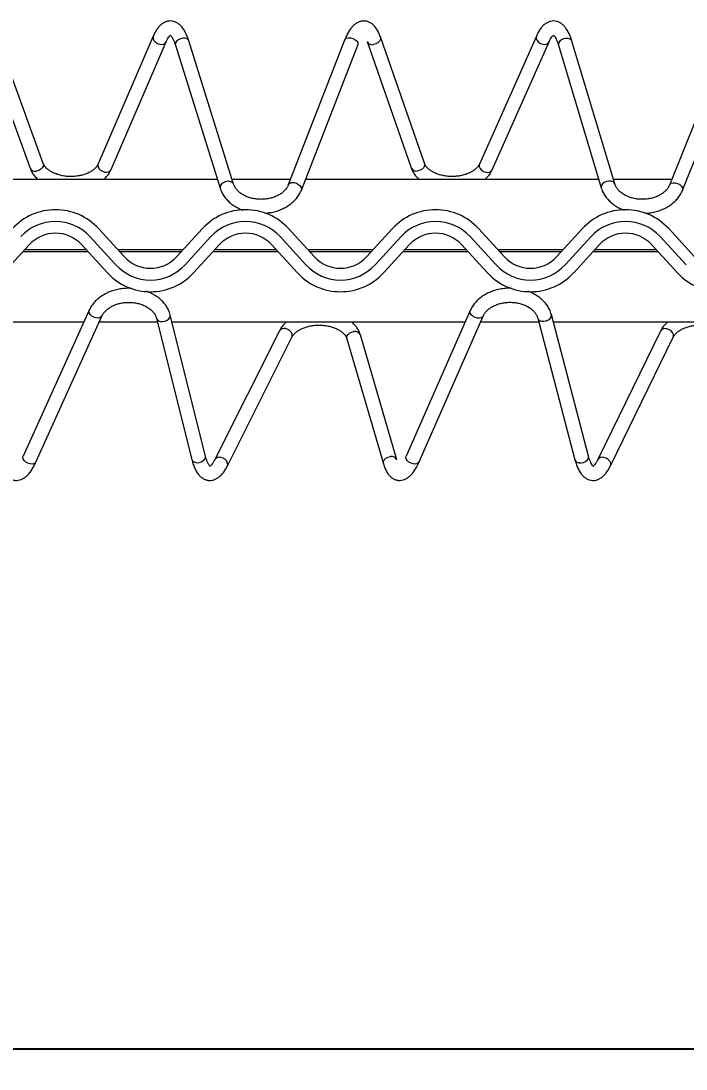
# Model space of a CAD drawing. Header units: millimetres. Extents: x 8743 to 322652, y 10189 to 229505.
# Drawn here: x 231647 to 239858, y 156994 to 169935 of the extents above; entities that cross this region are included whole.
import ezdxf

# ---------------------------------------------------------------- set-up
doc = ezdxf.new("R2010")
doc.units = ezdxf.units.MM
doc.header["$LTSCALE"] = 300
doc.header["$MEASUREMENT"] = 0
doc.header["$PDSIZE"] = -5
doc.layers.get('0').update_dxf_attribs({"color": 8, "linetype": 'CONTINUOUS'})
doc.layers.get('Defpoints').update_dxf_attribs({"color": 8, "linetype": 'CONTINUOUS'})
doc.layers.add('AZ-DIML', color=8, linetype='CONTINUOUS')
doc.styles.add('HY울릉도L', font='H2WULL_0.TTF')
doc.dimstyles.new('NDIM', dxfattribs={"dimscale": 150, "dimtxt": 3, "dimasz": 1.5, "dimexe": 3, "dimexo": 2, "dimgap": 1, "dimtad": 1, "dimdec": 0, "dimdsep": 46, "dimlunit": 6, "dimtxsty": 'HY울릉도L', "dimblk1": '_RXDOT', "dimblk2": '_RXDOT', "dimsah": 1, "dimcen": 3, "dimdle": 3, "dimclrd": 256, "dimclre": 256, "dimclrt": 3, "dimadec": 0, "dimazin": 0, "dimtfac": 1, "dimtdec": 4, "dimtix": 1, "dimtmove": 2, "dimatfit": 3, "dimldrblk": '_RXDOT', "dimfxl": 1, "dimtolj": 1, "dimtzin": 0, "dimarcsym": 0})

# ---------------------------------------------------------------- blocks, each defined once
blk = doc.blocks.new('*D406')
at = {"layer": 'AZ-DIML', "lineweight": -2}
for p, q in [((205681, 166205), (205681, 157229)), ((280752, 166205), (280752, 157229)), ((207181, 157244), (279252, 157244))]:
    blk.add_line(p, q, dxfattribs=at)
at = {"layer": 'AZ-DIML'}
for points in [[(207181, 157494), (207181, 156994), (205681, 157244)], [(279252, 156994), (279252, 157494), (280752, 157244)]]:
    blk.add_solid(points, dxfattribs=at)
at = {"layer": 'Defpoints', "color": 0}
for p in [(205681, 166215), (280752, 166215), (280752, 157244)]:
    blk.add_point(p, dxfattribs=at)
at = {"layer": 'AZ-DIML', "color": 3, "insert": (243216, 158066), "char_height": 1500, "attachment_point": 5, "style": 'HY울릉도L'}
blk.add_mtext('\\A1;2590', dxfattribs=at)
blk = doc.blocks.new('_RXDOT')
at = {"color": 0, "linetype": 'ByBlock'}
blk.add_line((-1, 0), (2, 0), dxfattribs=at)
at = {"color": 0, "linetype": 'ByBlock', "const_width": 0.5}
blk.add_lwpolyline([(-0.25, 0, 1), (0.25, 0, 1)], format="xyb", close=True, dxfattribs=at)

msp = doc.modelspace()

# ---------------------------------------------------------------- linework, layer by layer
at = {"color": 7, "linetype": 'Continuous', "lineweight": 15}
for p, q in [((231191, 169679.9), (231759, 168116.9)), ((231922.1, 168176.2), (231354.1, 169739.2)), ((233280.3, 169747.4), (232600.4, 168169.4)), ((232759.8, 168100.7), (233439.7, 169678.7)), ((234271.7, 167921.6), (233719.4, 169687.8)), ((235643.2, 169699.1), (234947.4, 167910.5)), ((235920, 169680), (236464.6, 168120.7)), ((236628.5, 168177.9), (236083.9, 169737.2)), ((238010.1, 169749), (237306.6, 168168.2)), ((237465.2, 168097.6), (238168.7, 169678.4)), ((238978, 167923.8), (238449.1, 169685.8)), ((240373, 169700.7), (239653.5, 167909.1)), ((233553.7, 169636), (234106, 167869.8)), ((235109.2, 167847.6), (235805, 169636.2)), ((238282.8, 169635.9), (238811.7, 167873.9)), ((239814.6, 167844.4), (240534.1, 169636.1)), ((230452.4, 167980.2), (234071.4, 167980.2)), ((234253.3, 167980.2), (234974.5, 167980.2)), ((235160.8, 167980.2), (238779.8, 167980.2)), ((238961, 167980.2), (239682.1, 167980.2)), ((232605.6, 167370.2), (232926.4, 167021.1)), ((233565.5, 167021.1), (233886.4, 167370.2)), ((234951.6, 167370.2), (235272.4, 167021.1)), ((235911.5, 167021.1), (236232.3, 167370.2)), ((237297.5, 167370.2), (237618.3, 167021.1)), ((238257.4, 167021.1), (238578.3, 167370.2)), ((239643.5, 167370.2), (239964.3, 167021.1)), ((232819.9, 166923.2), (232499.1, 167272.3)), ((233992.9, 167272.3), (233672.1, 166923.2)), ((235165.9, 166923.2), (234845, 167272.3)), ((236338.8, 167272.3), (236018, 166923.2)), ((237511.8, 166923.2), (237191, 167272.3)), ((238684.8, 167272.3), (238364, 166923.2)), ((239857.8, 166923.2), (239536.9, 167272.3)), ((231753.4, 167174.4), (231432.6, 166825.3)), ((232476.3, 167083.3), (231669.7, 167083.3)), ((231696.3, 167112.2), (232449.7, 167112.2)), ((232713.4, 166825.3), (232392.6, 167174.4)), ((232842.7, 167112.2), (233649.3, 167112.2)), ((233622.7, 167083.3), (232869.3, 167083.3)), ((234099.4, 167174.4), (233778.6, 166825.3)), ((234822.3, 167083.3), (234015.6, 167083.3)), ((234042.2, 167112.2), (234795.7, 167112.2)), ((235059.3, 166825.3), (234738.5, 167174.4)), ((235188.6, 167112.2), (235995.2, 167112.2)), ((235968.7, 167083.3), (235215.2, 167083.3)), ((236445.4, 167174.4), (236124.5, 166825.3)), ((237168.2, 167083.3), (236361.6, 167083.3)), ((236388.2, 167112.2), (237141.6, 167112.2)), ((237405.3, 166825.3), (237084.5, 167174.4)), ((237534.6, 167112.2), (238341.2, 167112.2)), ((238314.6, 167083.3), (237561.2, 167083.3)), ((238791.3, 167174.4), (238470.5, 166825.3)), ((239514.2, 167083.3), (238707.6, 167083.3)), ((238734.2, 167112.2), (239487.6, 167112.2)), ((239751.3, 166825.3), (239430.4, 167174.4)), ((232488.1, 166362.7), (231674.1, 164560.3)), ((231832.4, 164488.9), (232646.3, 166291.2)), ((233925.4, 164560.3), (233489.4, 166304)), ((237193.6, 166360), (236403.2, 164560.1)), ((236562.2, 164490.3), (237352.5, 166290.2)), ((238654.5, 164560.1), (238195.3, 166308.6)), ((232421.6, 166215.3), (228803.3, 166215.3)), ((233332.6, 166215.3), (232612.1, 166215.3)), ((233321, 166261.9), (233757, 164518.2)), ((237130, 166215.3), (233511.5, 166215.3)), ((238040.3, 166215.3), (237319.6, 166215.3)), ((238027.4, 166264.5), (238486.6, 164516)), ((241838.5, 166215.3), (238219.8, 166215.3)), ((234837.8, 166109), (234039.8, 164518.4)), ((234194.9, 164440.6), (234993, 166031.1)), ((236288.4, 164515.3), (235836.9, 166058.8)), ((239543.2, 166106.4), (238768.8, 164518.1)), ((238924.8, 164442), (239699.2, 166030.3)), ((235670.3, 166010), (236121.8, 164466.5))]:
    msp.add_line(p, q, dxfattribs=at)
at = {"color": 8, "linetype": 'Continuous', "lineweight": 15}
for p, q in [((233280.3, 169747.4), (233277.5, 169738.5)), ((233277.5, 169738.5), (233278.1, 169715.7)), ((233278.1, 169715.7), (233288.6, 169692.6)), ((233288.6, 169692.6), (233307.7, 169672)), ((233307.7, 169672), (233333.1, 169656.3)), ((233333.1, 169656.3), (233361.8, 169647.4)), ((233555.6, 169664.4), (233552.2, 169643.9)), ((233568.7, 169684.6), (233555.6, 169664.4)), ((233590.1, 169702.1), (233568.7, 169684.6)), ((233617, 169714.8), (233590.1, 169702.1)), ((233646.4, 169721), (233617, 169714.8)), ((233674.5, 169720.2), (233646.4, 169721)), ((233698, 169712.3), (233674.5, 169720.2)), ((233714.2, 169698.3), (233698, 169712.3)), ((233719.4, 169687.8), (233714.2, 169698.3)), ((235643.2, 169699.1), (235647.5, 169707.1)), ((235647.5, 169707.1), (235663.4, 169720.4)), ((235663.4, 169720.4), (235686.7, 169727.4)), ((235686.7, 169727.4), (235714.4, 169727.2)), ((235714.4, 169727.2), (235743.3, 169719.7)), ((235743.3, 169719.7), (235769.9, 169706)), ((235769.9, 169706), (235790.9, 169687.7)), ((235790.9, 169687.7), (235803.9, 169666.9)), ((235803.9, 169666.9), (235807.3, 169646.3)), ((236029, 169650.9), (236000, 169643.1)), ((236054.8, 169665.7), (236029, 169650.9)), ((236074.2, 169685.6), (236054.8, 169665.7)), ((236084.9, 169708.4), (236074.2, 169685.6)), ((236083.9, 169737.3), (236085.6, 169731.1)), ((236085.6, 169731.1), (236084.9, 169708.4)), ((238010.1, 169749), (238007.1, 169739.5)), ((238007.1, 169739.5), (238007.8, 169716.7)), ((238007.8, 169716.7), (238018.3, 169693.5)), ((238018.3, 169693.5), (238037.4, 169672.8)), ((238037.4, 169672.8), (238062.8, 169657)), ((238062.8, 169657), (238091.4, 169648.1)), ((238284.7, 169663.7), (238281.4, 169643.2)), ((238297.8, 169683.9), (238284.7, 169663.7)), ((238319.2, 169701.3), (238297.8, 169683.9)), ((238346.2, 169713.8), (238319.2, 169701.3)), ((238375.5, 169719.9), (238346.2, 169713.8)), ((238403.7, 169718.9), (238375.5, 169719.9)), ((238427.4, 169710.9), (238403.7, 169718.9)), ((238443.6, 169696.9), (238427.4, 169710.9)), ((238449.1, 169685.8), (238443.6, 169696.9)), ((233552.2, 169643.9), (233553.7, 169636)), ((235807.3, 169646.3), (235805, 169636.2)), ((238281.4, 169643.2), (238282.8, 169635.9)), ((231893.4, 168104), (231867.7, 168089.1)), ((231912.7, 168124.1), (231893.4, 168104)), ((231923.3, 168147), (231912.7, 168124.1)), ((231922.1, 168176.2), (231924, 168169.7)), ((231924, 168169.7), (231923.3, 168147)), ((232600.4, 168169.4), (232597.6, 168160.5)), ((232597.6, 168160.5), (232598.2, 168137.7)), ((232598.2, 168137.7), (232608.7, 168114.6)), ((232608.7, 168114.6), (232627.8, 168094)), ((236599.3, 168106.3), (236573.6, 168091.5)), ((236618.7, 168126.3), (236599.3, 168106.3)), ((236629.4, 168149), (236618.7, 168126.3)), ((236628.5, 168177.9), (236630.1, 168171.8)), ((236630.1, 168171.8), (236629.4, 168149)), ((237306.6, 168168.2), (237303.6, 168158.7)), ((237303.6, 168158.7), (237304.2, 168135.9)), ((237304.2, 168135.9), (237314.8, 168112.7)), ((237314.8, 168112.7), (237333.9, 168092)), ((231867.7, 168089.1), (231838.8, 168081)), ((232627.8, 168094), (232653.2, 168078.3)), ((232653.2, 168078.3), (232681.8, 168069.5)), ((236573.6, 168091.5), (236544.5, 168083.7)), ((237333.9, 168092), (237359.3, 168076.2)), ((237359.3, 168076.2), (237387.9, 168067.3)), ((234107.8, 167898.2), (234104.4, 167877.7)), ((234104.4, 167877.7), (234106, 167869.8)), ((234121, 167918.4), (234107.8, 167898.2)), ((234142.4, 167935.9), (234121, 167918.4)), ((234169.3, 167948.6), (234142.4, 167935.9)), ((234198.6, 167954.8), (234169.3, 167948.6)), ((234226.7, 167954), (234198.6, 167954.8)), ((234250.3, 167946.1), (234226.7, 167954)), ((234266.4, 167932.1), (234250.3, 167946.1)), ((234271.5, 167922), (234266.4, 167932.1)), ((234947.5, 167910.9), (234951.7, 167918.5)), ((234951.7, 167918.5), (234967.6, 167931.8)), ((234967.6, 167931.8), (234990.9, 167938.8)), ((234990.9, 167938.8), (235018.6, 167938.5)), ((235018.6, 167938.5), (235047.5, 167931.1)), ((235047.5, 167931.1), (235074.1, 167917.4)), ((235074.1, 167917.4), (235095.1, 167899.1)), ((235095.1, 167899.1), (235108.1, 167878.3)), ((235108.1, 167878.3), (235111.5, 167857.7)), ((235111.5, 167857.7), (235109.2, 167847.6)), ((238813.6, 167901.7), (238810.3, 167881.2)), ((238810.3, 167881.2), (238811.7, 167873.9)), ((238826.7, 167921.9), (238813.6, 167901.7)), ((238848.1, 167939.3), (238826.7, 167921.9)), ((238875.1, 167951.8), (238848.1, 167939.3)), ((238904.4, 167957.9), (238875.1, 167951.8)), ((238932.6, 167956.9), (238904.4, 167957.9)), ((238956.3, 167948.9), (238932.6, 167956.9)), ((238972.5, 167934.9), (238956.3, 167948.9)), ((238977.8, 167924.2), (238972.5, 167934.9)), ((239653.7, 167909.5), (239657.8, 167916.8)), ((239657.8, 167916.8), (239673.8, 167930)), ((239673.8, 167930), (239697, 167936.7)), ((239697, 167936.7), (239724.7, 167936.3)), ((239724.7, 167936.3), (239753.5, 167928.6)), ((239753.5, 167928.6), (239780, 167914.7)), ((239780, 167914.7), (239800.9, 167896.2)), ((239800.9, 167896.2), (239813.8, 167875.3)), ((239813.8, 167875.3), (239817.1, 167854.7)), ((239817.1, 167854.7), (239814.6, 167844.4)), ((232485.2, 166351.7), (232488.1, 166362.7)), ((232488.1, 166331), (232485.2, 166351.7)), ((232500.6, 166309.8), (232488.1, 166331)), ((232521.1, 166290.7), (232500.6, 166309.8)), ((232547.2, 166275.9), (232521.1, 166290.7)), ((232642.3, 166284.4), (232626.3, 166271.8)), ((232646.2, 166290.8), (232642.3, 166284.4)), ((233487.2, 166278.5), (233490.3, 166298.9)), ((233490.3, 166298.9), (233489.4, 166304)), ((237190.7, 166349.2), (237193.6, 166360)), ((237193.8, 166328.5), (237190.7, 166349.2)), ((237206.3, 166307.4), (237193.8, 166328.5)), ((237226.9, 166288.4), (237206.3, 166307.4)), ((237253.1, 166273.9), (237226.9, 166288.4)), ((237352.3, 166289.8), (237348.4, 166283.2)), ((238193.2, 166282.5), (238196.4, 166302.9)), ((238196.4, 166302.9), (238195.3, 166308.6)), ((232575.7, 166267.3), (232547.2, 166275.9)), ((232603.1, 166265.9), (232575.7, 166267.3)), ((232626.3, 166271.8), (232603.1, 166265.9)), ((233321.1, 166261.5), (233327.3, 166248.5)), ((233327.3, 166248.5), (233343.9, 166234.2)), ((233343.9, 166234.2), (233367.9, 166225.7)), ((233367.9, 166225.7), (233396.4, 166224.2)), ((233396.4, 166224.2), (233426, 166229.8)), ((233426, 166229.8), (233453, 166241.7)), ((233453, 166241.7), (233474.3, 166258.7)), ((233474.3, 166258.7), (233487.2, 166278.5)), ((237281.7, 166265.5), (237253.1, 166273.9)), ((237309.2, 166264.3), (237281.7, 166265.5)), ((237332.4, 166270.4), (237309.2, 166264.3)), ((237348.4, 166283.2), (237332.4, 166270.4)), ((238027.5, 166264.1), (238033.5, 166251.7)), ((238033.5, 166251.7), (238050.1, 166237.4)), ((238050.1, 166237.4), (238074, 166229.1)), ((238074, 166229.1), (238102.4, 166227.7)), ((238102.4, 166227.7), (238131.9, 166233.4)), ((238131.9, 166233.4), (238159, 166245.6)), ((238159, 166245.6), (238180.3, 166262.6)), ((238180.3, 166262.6), (238193.2, 166282.5)), ((234941, 166126.5), (234912.6, 166135.9)), ((234966.2, 166110.4), (234941, 166126.5)), ((234985.3, 166089.3), (234966.2, 166110.4)), ((234996, 166066), (234985.3, 166089.3)), ((234993, 166031.1), (234997, 166043.1)), ((234997, 166043.1), (234996, 166066)), ((235669.2, 166014.5), (235670.2, 166037.3)), ((235670.2, 166037.3), (235681.3, 166059.7)), ((235681.3, 166059.7), (235701.1, 166079.1)), ((235701.1, 166079.1), (235727.2, 166093.1)), ((235727.2, 166093.1), (235756.5, 166100)), ((239647, 166124.9), (239618.6, 166134.1)), ((239672.3, 166108.8), (239647, 166124.9)), ((239691.4, 166087.9), (239672.3, 166108.8)), ((239702.1, 166064.6), (239691.4, 166087.9)), ((239699.2, 166030.3), (239703, 166041.7)), ((239703, 166041.7), (239702.1, 166064.6)), ((235670.3, 166010), (235669.2, 166014.5)), ((231671.2, 164549.4), (231674.1, 164560.3)), ((231674.1, 164528.7), (231671.2, 164549.4)), ((231686.6, 164507.5), (231674.1, 164528.7)), ((231707.1, 164488.4), (231686.6, 164507.5)), ((231733.2, 164473.6), (231707.1, 164488.4)), ((231761.7, 164465), (231733.2, 164473.6)), ((231828.3, 164482.1), (231812.3, 164469.5)), ((231832.4, 164488.9), (231828.3, 164482.1)), ((233757, 164518.2), (233763.3, 164504.8)), ((233763.3, 164504.8), (233780, 164490.5)), ((233780, 164490.5), (233804, 164482.1)), ((233804, 164482.1), (233832.5, 164480.5)), ((233832.5, 164480.5), (233862, 164486.1)), ((233862, 164486.1), (233889.1, 164498.1)), ((233889.1, 164498.1), (233910.4, 164515)), ((233910.4, 164515), (233923.3, 164534.9)), ((233923.3, 164534.9), (233926.3, 164555.3)), ((233926.3, 164555.3), (233925.4, 164560.3)), ((234142.9, 164536), (234114.6, 164545.4)), ((234168.2, 164519.8), (234142.9, 164536)), ((234187.3, 164498.8), (234168.2, 164519.8)), ((234198, 164475.4), (234187.3, 164498.8)), ((234198.9, 164452.6), (234198, 164475.4)), ((236120.7, 164471), (236121.7, 164493.8)), ((236121.7, 164493.8), (236132.8, 164516.2)), ((236132.8, 164516.2), (236152.6, 164535.6)), ((236152.6, 164535.6), (236178.7, 164549.6)), ((236178.7, 164549.6), (236208, 164556.5)), ((236400.4, 164549.3), (236403.2, 164560.1)), ((236403.4, 164528.6), (236400.4, 164549.3)), ((236416, 164507.5), (236403.4, 164528.6)), ((236436.6, 164488.5), (236416, 164507.5)), ((236462.8, 164473.9), (236436.6, 164488.5)), ((236491.4, 164465.6), (236462.8, 164473.9)), ((236558.1, 164483.3), (236542.1, 164470.5)), ((236562.2, 164490.3), (236558.1, 164483.3)), ((238486.6, 164516), (238492.7, 164503.2)), ((238492.7, 164503.2), (238509.2, 164489)), ((238509.2, 164489), (238533.1, 164480.7)), ((238533.1, 164480.7), (238561.6, 164479.3)), ((238561.6, 164479.3), (238591.1, 164485)), ((238591.1, 164485), (238618.1, 164497.1)), ((238618.1, 164497.1), (238639.4, 164514.1)), ((238639.4, 164514.1), (238652.4, 164534.1)), ((238652.4, 164534.1), (238655.5, 164554.5)), ((238655.5, 164554.5), (238654.5, 164560.1)), ((238872.6, 164536.6), (238844.2, 164545.8)), ((238897.9, 164520.5), (238872.6, 164536.6)), ((238917, 164499.5), (238897.9, 164520.5)), ((238927.7, 164476.2), (238917, 164499.5)), ((238928.6, 164453.4), (238927.7, 164476.2)), ((231789.2, 164463.6), (231761.7, 164465)), ((231812.3, 164469.5), (231789.2, 164463.6)), ((234195, 164440.6), (234198.9, 164452.6)), ((236121.8, 164466.5), (236120.7, 164471)), ((236518.9, 164464.4), (236491.4, 164465.6)), ((236542.1, 164470.5), (236518.9, 164464.4)), ((238924.8, 164442), (238928.6, 164453.4))]:
    msp.add_line(p, q, dxfattribs=at)
for centre, radius, start, end in [((233381.2, 169711.9), 67.3, 253.25781, 330.3981), ((235982.6, 169710.6), 69.7, 206.33224, 284.4003), ((238110.9, 169712), 66.8, 252.99803, 329.832), ((231820.9, 168148), 69.3, 206.63114, 284.92945), ((232701.2, 168133.9), 67.3, 253.25981, 330.41998), ((236527.2, 168151.1), 69.6, 205.96008, 284.43486), ((237407.4, 168131.2), 66.8, 252.99554, 329.85516), ((234892.5, 166074.3), 64.8, 71.94274, 147.64643), ((235771.8, 166030.8), 70.9, 23.24355, 102.46763), ((239598.7, 166072), 65.3, 72.20363, 148.19337), ((234094.5, 164483.8), 64.8, 71.93581, 147.66578), ((236223.3, 164487.2), 71, 23.61698, 102.43367), ((238824.2, 164483.7), 65.3, 72.20336, 148.19192)]:
    msp.add_arc(centre, radius, start, end, dxfattribs=at)
at = {"color": 7, "linetype": 'Continuous', "lineweight": 15}
for centre, radius, start, end in [((232073, 166880.8), 723.3, 42.58222, 137.41778), ((234419, 166880.8), 723.3, 42.58222, 137.41778), ((236764.9, 166880.8), 723.3, 42.58222, 137.41778), ((239110.9, 166880.8), 723.3, 42.58222, 137.41778), ((232073, 166880.8), 578.7, 42.58222, 137.41778), ((234419, 166880.8), 578.7, 42.58222, 137.41778), ((236764.9, 166880.8), 578.7, 42.58222, 137.41778), ((239110.9, 166880.8), 578.7, 42.58222, 137.41778), ((232073, 166880.8), 434, 42.58222, 137.41778), ((234419, 166880.8), 434, 42.58222, 137.41778), ((236764.9, 166880.8), 434, 42.58222, 137.41778), ((239110.9, 166880.8), 434, 42.58222, 137.41778), ((233246, 167314.8), 434, 222.58222, 317.41778), ((235591.9, 167314.8), 434, 222.58222, 317.41778), ((237937.9, 167314.8), 434, 222.58222, 317.41778), ((233246, 167314.8), 723.3, 222.58222, 317.41778), ((233246, 167314.8), 578.7, 222.58222, 317.41778), ((235591.9, 167314.8), 723.3, 222.58222, 317.41778), ((235591.9, 167314.8), 578.7, 222.58222, 317.41778), ((237937.9, 167314.8), 723.3, 222.58222, 317.41778), ((237937.9, 167314.8), 578.7, 222.58222, 317.41778), ((240283.8, 167314.8), 723.3, 222.58222, 317.41778)]:
    msp.add_arc(centre, radius, start, end, dxfattribs=at)
for points, knots in [([(233719.4, 169687.8), (233716, 169698.1), (233706.1, 169728.6), (233687, 169775), (233660.3, 169824.7), (233630.6, 169865.1), (233598.5, 169895.9), (233565.6, 169917.3), (233530.7, 169930.6), (233493.8, 169935.8), (233456.4, 169932), (233420.8, 169919.7), (233388.1, 169900), (233357.6, 169873), (233328.7, 169837.7), (233302.6, 169796), (233287.4, 169763), (233280.3, 169747.4)], [0, 0, 0, 0, 0.0411211, 0.1219011, 0.2042815, 0.288729, 0.3576619, 0.419959, 0.4781801, 0.5346876, 0.5943866, 0.6531663, 0.7135909, 0.7786616, 0.8506893, 0.9295456, 1, 1, 1, 1]), ([(236083.9, 169737.2), (236080.4, 169746.7), (236070.1, 169775), (236049.7, 169817.5), (236022.1, 169859.3), (235991.6, 169891.3), (235959.9, 169914), (235924.7, 169929.3), (235886.6, 169935.8), (235848.2, 169932.6), (235812.5, 169921), (235779.3, 169902), (235747.9, 169875.6), (235717.5, 169840.7), (235688.4, 169796.6), (235663.5, 169748.8), (235649.2, 169713.9), (235643.2, 169699.1)], [0, 0, 0, 0, 0.0415089, 0.1243574, 0.2089761, 0.2775625, 0.3395157, 0.3974682, 0.4599778, 0.5193423, 0.5779723, 0.6386925, 0.7044928, 0.777541, 0.8572112, 0.9393468, 1, 1, 1, 1]), ([(238449.1, 169685.8), (238445.8, 169696.1), (238436.3, 169726.7), (238417.6, 169773.3), (238391.5, 169823.3), (238362.2, 169863.9), (238330.4, 169895), (238297.7, 169916.6), (238261.7, 169930.7), (238223.3, 169935.9), (238184.8, 169931.4), (238149.3, 169918.5), (238116.7, 169898.4), (238086, 169870.9), (238056.7, 169834.8), (238031.3, 169793.9), (238016.6, 169762.7), (238010.1, 169749)], [0, 0, 0, 0, 0.0411143, 0.1218968, 0.20428, 0.2887103, 0.3574676, 0.41966, 0.4778407, 0.5405871, 0.6001793, 0.6590156, 0.7198822, 0.7857285, 0.8586748, 0.9381336, 1, 1, 1, 1]), ([(233439.7, 169678.7), (233442.7, 169685.4), (233451.1, 169704), (233465, 169728.5), (233479.1, 169747.9), (233488.4, 169756.9), (233490.3, 169758.1), (233490.5, 169758.2)], [0, 0, 0, 0, 0.1549748, 0.4326089, 0.7024713, 0.9638067, 1, 1, 1, 1]), ([(233486.8, 169761.2), (233486.6, 169761.3), (233485.8, 169761.5), (233491.2, 169758.4), (233501.5, 169747.6), (233515.1, 169728), (233529.8, 169700.2), (233543, 169668.8), (233550.7, 169645.3), (233553.7, 169636)], [0, 0, 0, 0, 0.0583073, 0.2146623, 0.3793255, 0.5432451, 0.7112986, 0.8852321, 1, 1, 1, 1]), ([(238168.7, 169678.4), (238171.8, 169685.1), (238180.4, 169703.7), (238194.7, 169728.2), (238209.2, 169747.6), (238218.9, 169756.8), (238220.9, 169758), (238221.2, 169758.2)], [0, 0, 0, 0, 0.1523443, 0.4254418, 0.6909398, 0.9480601, 1, 1, 1, 1]), ([(238217.6, 169761.2), (238217.4, 169761.3), (238216.6, 169761.6), (238221.8, 169758.5), (238231.9, 169747.7), (238245.3, 169728.1), (238259.7, 169700.2), (238272.4, 169668.8), (238279.8, 169645.3), (238282.8, 169635.9)], [0, 0, 0, 0, 0.05563656, 0.21257534, 0.3778887, 0.54220141, 0.71051291, 0.88468283, 1, 1, 1, 1]), ([(231759, 168116.9), (231762.9, 168107), (231773.2, 168081.1), (231797.4, 168041.7), (231825.8, 168005.8), (231847.6, 167986.8), (231855.2, 167980.2)], [0, 0, 0, 0, 0.1943985, 0.5096662, 0.8292945, 1, 1, 1, 1]), ([(232600.4, 168169.4), (232598.4, 168165.2), (232592.5, 168152.7), (232577.2, 168130.5), (232550.9, 168103.9), (232516.2, 168078.7), (232475.1, 168056.6), (232428.4, 168038.4), (232377.2, 168024.8), (232322.8, 168016.2), (232266.6, 168013), (232210.4, 168015.4), (232155.5, 168023.2), (232103.7, 168036.2), (232056.4, 168053.8), (232014.8, 168075.1), (231980, 168099.3), (231952.6, 168125.2), (231932.8, 168151.4), (231925.6, 168168), (231922.1, 168176.2)], [0, 0, 0, 0, 0.0283335, 0.0840169, 0.1433117, 0.2010086, 0.2582348, 0.3154367, 0.3728081, 0.4303877, 0.4881295, 0.5459221, 0.6036341, 0.6611213, 0.7182862, 0.7750785, 0.8315595, 0.8879648, 0.9447332, 1, 1, 1, 1]), ([(232671.3, 167980.2), (232671.7, 167980.5), (232687.9, 167993.3), (232713.4, 168023.2), (232742.4, 168063.6), (232755, 168090.5), (232759.8, 168100.7)], [0, 0, 0, 0, 0.0080797, 0.3915076, 0.7698882, 1, 1, 1, 1]), ([(236464.6, 168120.7), (236468.4, 168110.7), (236478.4, 168084.8), (236502, 168045.1), (236531, 168007.9), (236553.7, 167987.9), (236562.3, 167980.2)], [0, 0, 0, 0, 0.1898637, 0.4971628, 0.8086454, 1, 1, 1, 1]), ([(237306.6, 168168.2), (237304.6, 168164), (237298.1, 168150.5), (237281.3, 168127.4), (237252.8, 168100.1), (237217.1, 168075.3), (237175.1, 168053.8), (237127.6, 168036.2), (237075.8, 168023.4), (237021, 168015.6), (236964.7, 168013.3), (236908.6, 168016.5), (236854.1, 168025.2), (236802.9, 168038.9), (236756.4, 168057.1), (236715.8, 168079), (236682.1, 168103.5), (236655.9, 168129.6), (236637.9, 168154.9), (236631.5, 168170.6), (236628.5, 168177.9)], [0, 0, 0, 0, 0.0283368, 0.0900647, 0.1491, 0.2066642, 0.2638723, 0.3210854, 0.378483, 0.4360918, 0.4938436, 0.551631, 0.6093091, 0.6667476, 0.7238516, 0.7805846, 0.8370274, 0.89344, 0.9503379, 1, 1, 1, 1]), ([(237377.8, 167980.2), (237391.3, 167993.4), (237419, 168020.3), (237447.1, 168060.5), (237460.2, 168087.4), (237465.2, 168097.6)], [0, 0, 0, 0, 0.3748404, 0.7621722, 1, 1, 1, 1]), ([(234106, 167869.8), (234109.6, 167859.2), (234119.4, 167831), (234142.4, 167787.3), (234176.4, 167740.3), (234218.3, 167697.3), (234267, 167658.7), (234322.3, 167626.3), (234362.4, 167606.4), (234384.7, 167599.4), (234385.5, 167599.1)], [0, 0, 0, 0, 0.0889348, 0.2362381, 0.3845653, 0.5346688, 0.6864607, 0.8395802, 0.9935946, 1, 1, 1, 1]), ([(234947.4, 167910.5), (234945.1, 167905.2), (234937.9, 167888.2), (234919.9, 167860), (234889.9, 167827.7), (234852.8, 167798.9), (234809.5, 167774.4), (234761.1, 167754.9), (234708.8, 167741), (234653.8, 167733.1), (234597.8, 167731.4), (234542.1, 167736.1), (234488.4, 167747), (234438.1, 167763.6), (234392.6, 167785.2), (234352.9, 167811.2), (234320, 167840.5), (234294.4, 167872.2), (234279.3, 167899.6), (234273.6, 167916.2), (234271.7, 167921.6)], [0, 0, 0, 0, 0.0284356, 0.0912831, 0.1522414, 0.2117046, 0.2704734, 0.3289871, 0.3874319, 0.4458735, 0.5043197, 0.5627327, 0.6210407, 0.6791958, 0.7371875, 0.7950856, 0.8530193, 0.9113238, 0.9706086, 1, 1, 1, 1]), ([(234661.7, 167561), (234681.7, 167562.9), (234724.7, 167566.9), (234788.9, 167581.8), (234853.2, 167603.7), (234913.3, 167632.4), (234968.1, 167667.4), (235016.6, 167708.2), (235057.5, 167754), (235088.8, 167800.7), (235102.9, 167833.1), (235109.2, 167847.6)], [0, 0, 0, 0, 0.1000933, 0.2155227, 0.3311583, 0.4469874, 0.5628808, 0.6785815, 0.7937038, 0.9077843, 1, 1, 1, 1]), ([(238811.7, 167873.9), (238815.2, 167863.3), (238824.6, 167835), (238847.1, 167791.1), (238880.6, 167743.8), (238921.9, 167700.5), (238970.2, 167661.6), (239025, 167628.7), (239067, 167607.8), (239091.3, 167600), (239094.2, 167599.1)], [0, 0, 0, 0, 0.0876921, 0.2327848, 0.3788692, 0.5266945, 0.6761978, 0.8270407, 0.9787965, 1, 1, 1, 1]), ([(239653.5, 167909.1), (239651.2, 167903.8), (239643.8, 167886.8), (239625.4, 167858.7), (239595.1, 167826.5), (239557.6, 167797.9), (239514.1, 167773.6), (239465.5, 167754.4), (239413, 167740.8), (239358, 167733.2), (239301.9, 167731.9), (239246.3, 167736.9), (239192.7, 167748), (239142.6, 167764.9), (239097.3, 167786.8), (239058, 167812.9), (239025.4, 167842.4), (239000.2, 167874.2), (238985.4, 167901.7), (238979.8, 167918.3), (238978, 167923.8)], [0, 0, 0, 0, 0.0284385, 0.0911311, 0.1519827, 0.2113891, 0.2701313, 0.3286347, 0.3870697, 0.4455043, 0.5039447, 0.5623496, 0.6206488, 0.678787, 0.7367649, 0.7946548, 0.852591, 0.9109224, 0.9702706, 1, 1, 1, 1]), ([(239356.7, 167560.3), (239379, 167562.2), (239424.5, 167566), (239491.1, 167580.8), (239555.6, 167602.3), (239616, 167630.5), (239671.3, 167665.1), (239720.3, 167705.5), (239761.8, 167750.9), (239793.6, 167797.5), (239808.1, 167829.9), (239814.6, 167844.4)], [0, 0, 0, 0, 0.1103601, 0.2243667, 0.3385783, 0.4529827, 0.5674629, 0.6817736, 0.7955492, 0.9083232, 1, 1, 1, 1]), ([(233011.4, 166632.6), (232995, 166633.3), (232955.4, 166635.2), (232892.8, 166629.7), (232824.8, 166617.4), (232759.4, 166597.8), (232697.7, 166571.4), (232640.8, 166538.6), (232589.9, 166499.9), (232546.2, 166455.7), (232511.7, 166409.8), (232495.5, 166377.4), (232488.1, 166362.7)], [0, 0, 0, 0, 0.0740566, 0.1786919, 0.2834668, 0.3884171, 0.493556, 0.598811, 0.7039879, 0.8087773, 0.9127718, 1, 1, 1, 1]), ([(233489.4, 166304), (233486.3, 166314.8), (233478.3, 166343.3), (233457.9, 166387.9), (233426.7, 166436.2), (233387.5, 166480.7), (233341.2, 166520.9), (233288.2, 166555.7), (233238.9, 166581.3), (233206.2, 166592.6), (233194.5, 166596.6)], [0, 0, 0, 0, 0.0828203, 0.2193193, 0.3566631, 0.4955996, 0.6361684, 0.778109, 0.9210248, 1, 1, 1, 1]), ([(237698, 166633.8), (237686.7, 166634.2), (237652.3, 166635.4), (237594.7, 166629.7), (237526.9, 166616.9), (237461.7, 166596.8), (237400.3, 166570), (237343.9, 166536.8), (237293.5, 166497.6), (237250.3, 166453.1), (237216.5, 166407), (237200.7, 166374.7), (237193.6, 166360)], [0, 0, 0, 0, 0.0522979, 0.1595078, 0.2668661, 0.374406, 0.4821365, 0.5899747, 0.6977151, 0.8050326, 0.911505, 1, 1, 1, 1]), ([(238195.3, 166308.6), (238192.2, 166319.3), (238183.8, 166347.8), (238162.8, 166392.2), (238131, 166440.3), (238091.4, 166484.5), (238044.5, 166524.4), (237991, 166558.7), (237943.6, 166583), (237913, 166593.4), (237903.6, 166596.5)], [0, 0, 0, 0, 0.0840185, 0.2226222, 0.3621083, 0.5032247, 0.6459901, 0.7901208, 0.9352078, 1, 1, 1, 1]), ([(232646.3, 166291.2), (232648.9, 166296.5), (232657.1, 166313.4), (232676.8, 166341.1), (232708.6, 166372.6), (232747.3, 166400.4), (232791.9, 166423.7), (232841.4, 166441.9), (232894.5, 166454.4), (232949.9, 166460.8), (233006, 166460.8), (233061.3, 166454.6), (233114.3, 166442.3), (233163.5, 166424.4), (233207.7, 166401.6), (233245.8, 166374.7), (233277, 166344.7), (233300.7, 166312.6), (233314.5, 166284.7), (233319.3, 166267.7), (233321, 166261.9)], [0, 0, 0, 0, 0.0284413, 0.0905271, 0.1509675, 0.2101553, 0.2687836, 0.3272267, 0.3856197, 0.4440165, 0.5024117, 0.5607639, 0.6189906, 0.6770576, 0.734969, 0.7928114, 0.8507477, 0.9091787, 0.9687865, 1, 1, 1, 1]), ([(237352.5, 166290.2), (237355, 166295.5), (237363, 166312.4), (237382.4, 166340.2), (237413.8, 166371.9), (237452.2, 166399.9), (237496.6, 166423.4), (237545.9, 166441.9), (237598.8, 166454.7), (237654.1, 166461.3), (237710.2, 166461.7), (237765.6, 166455.8), (237818.7, 166443.8), (237868.2, 166426.1), (237912.7, 166403.5), (237951.1, 166376.8), (237982.6, 166347), (238006.7, 166314.9), (238020.7, 166287.1), (238025.7, 166270.2), (238027.4, 166264.5)], [0, 0, 0, 0, 0.0284417, 0.0906763, 0.1512183, 0.2104595, 0.2691186, 0.3275802, 0.3859847, 0.4443939, 0.5028008, 0.5611679, 0.6194184, 0.6775052, 0.735435, 0.79329, 0.8512282, 0.9096341, 0.9691767, 1, 1, 1, 1]), ([(234922.3, 166215.3), (234911.6, 166205.7), (234886.1, 166182.8), (234858.5, 166146.6), (234843.6, 166119.6), (234837.8, 166109)], [0, 0, 0, 0, 0.3055278, 0.727339, 1, 1, 1, 1]), ([(234993, 166031.1), (234995.3, 166035.4), (235002.6, 166048.9), (235020.7, 166071.9), (235050.5, 166098.7), (235087.5, 166122.9), (235130.7, 166143.7), (235179.2, 166160.4), (235231.7, 166172.3), (235286.9, 166179), (235343.2, 166180.2), (235399.2, 166175.9), (235453.1, 166166.2), (235503.5, 166151.5), (235549, 166132.6), (235588.3, 166110.1), (235620.6, 166085.2), (235645.2, 166058.9), (235662, 166033.4), (235667.6, 166017.6), (235670.3, 166010)], [0, 0, 0, 0, 0.0283419, 0.0891141, 0.1476784, 0.2050783, 0.2622425, 0.3194503, 0.376855, 0.4344638, 0.4921945, 0.5499367, 0.6075435, 0.6648869, 0.7218827, 0.7785114, 0.834891, 0.8913027, 0.9483744, 1, 1, 1, 1]), ([(235836.9, 166058.8), (235833.6, 166068.9), (235825, 166095.2), (235803.5, 166135.6), (235772.7, 166178.3), (235746.4, 166203.2), (235733.6, 166215.3)], [0, 0, 0, 0, 0.1727931, 0.450365, 0.7314463, 1, 1, 1, 1]), ([(239628.4, 166215.3), (239616.9, 166204.8), (239590.9, 166181), (239563.2, 166143.9), (239548.8, 166116.9), (239543.2, 166106.4)], [0, 0, 0, 0, 0.3235529, 0.7367811, 1, 1, 1, 1]), ([(239699.2, 166030.3), (239701.5, 166034.6), (239708.5, 166048), (239726.3, 166071.1), (239755.8, 166098), (239792.5, 166122.4), (239835.4, 166143.4), (239883.6, 166160.2), (239936, 166172.4), (239991.1, 166179.4), (240047.4, 166180.9), (240103.4, 166176.8), (240157.5, 166167.4), (240208.1, 166153), (240253.8, 166134.2), (240293.4, 166111.9), (240326.1, 166087), (240351.1, 166060.8), (240368.2, 166035.4), (240374, 166019.5), (240376.8, 166012.1)], [0, 0, 0, 0, 0.0283418, 0.0893402, 0.1480182, 0.205456, 0.2626333, 0.319843, 0.3772488, 0.4348584, 0.4925976, 0.5503551, 0.6079822, 0.6653544, 0.7223774, 0.7790346, 0.8354324, 0.8918447, 0.948871, 1, 1, 1, 1]), ([(231392.2, 164468.7), (231395, 164459.2), (231403.5, 164430.5), (231421, 164387), (231445.8, 164344.1), (231474, 164310.7), (231504.1, 164286.6), (231538.1, 164269.7), (231575.4, 164261.3), (231613.6, 164262.6), (231649.6, 164272.3), (231683.4, 164289.5), (231716.1, 164314.2), (231748.3, 164347.4), (231779.8, 164390.1), (231808.1, 164437.6), (231824.9, 164473.1), (231832.4, 164488.9)], [0, 0, 0, 0, 0.0413841, 0.1241872, 0.2088217, 0.2764836, 0.3375671, 0.3947995, 0.4564836, 0.5151748, 0.5732514, 0.6336266, 0.6993285, 0.7725262, 0.8523815, 0.9343825, 1, 1, 1, 1]), ([(233757, 164518.2), (233759.7, 164507.8), (233767.9, 164476.9), (233784.3, 164429.6), (233808.2, 164378.7), (233835.8, 164337), (233866.3, 164304.9), (233898.2, 164282.2), (233933.6, 164266.8), (233971.7, 164260.3), (234010.3, 164263.4), (234046.4, 164274.8), (234080.1, 164293.7), (234112.2, 164320.2), (234143.4, 164355.3), (234171.2, 164395.6), (234187.7, 164426.8), (234194.9, 164440.6)], [0, 0, 0, 0, 0.0410396, 0.1217244, 0.2040173, 0.2882786, 0.3563292, 0.418069, 0.4760138, 0.538388, 0.5978439, 0.6567063, 0.7177926, 0.7839934, 0.8572789, 0.9368076, 1, 1, 1, 1]), ([(233984, 164434.5), (233984.1, 164434.5), (233985, 164434.2), (233980.7, 164436.5), (233971.7, 164446.6), (233959.3, 164465.7), (233946.4, 164493.1), (233934.8, 164525.1), (233928.2, 164549.8), (233925.4, 164560.3)], [0, 0, 0, 0, 0.031079, 0.1909244, 0.3595948, 0.5254867, 0.6944476, 0.8691545, 1, 1, 1, 1]), ([(234039.8, 164518.4), (234036.3, 164511.8), (234026.7, 164493.2), (234011, 164468.9), (233995, 164449.2), (233983.8, 164439.4), (233981.1, 164437.9), (233980.4, 164437.5)], [0, 0, 0, 0, 0.1440338, 0.4029008, 0.6547199, 0.8986052, 1, 1, 1, 1]), ([(236121.8, 164466.5), (236124.8, 164457), (236133.6, 164428.4), (236151.7, 164385.1), (236177.1, 164342.4), (236205.8, 164309.3), (236236.2, 164285.5), (236270.5, 164268.9), (236308, 164260.9), (236346.2, 164262.6), (236382.1, 164272.7), (236415.8, 164290.2), (236448.3, 164315.3), (236480.2, 164348.9), (236511.2, 164391.9), (236538.8, 164439.4), (236555, 164474.7), (236562.2, 164490.3)], [0, 0, 0, 0, 0.0414186, 0.1242511, 0.2089006, 0.2767489, 0.3380143, 0.3954038, 0.4572609, 0.5161048, 0.5743131, 0.6347829, 0.7005384, 0.7737368, 0.8535795, 0.9356214, 1, 1, 1, 1]), ([(238486.6, 164516), (238489.4, 164505.6), (238497.9, 164474.8), (238514.9, 164427.7), (238539.4, 164377), (238567.4, 164335.6), (238598.3, 164303.7), (238630.3, 164281.3), (238665.9, 164266.3), (238704.1, 164260.1), (238742.7, 164263.5), (238778.6, 164275.3), (238812.1, 164294.6), (238843.9, 164321.3), (238874.6, 164356.7), (238901.8, 164397.1), (238917.8, 164428.3), (238924.8, 164442)], [0, 0, 0, 0, 0.0410652, 0.1217895, 0.20412, 0.2884379, 0.356667, 0.4185241, 0.476538, 0.5390128, 0.5985143, 0.6573853, 0.7184367, 0.7845706, 0.8577947, 0.9373235, 1, 1, 1, 1]), ([(238714.7, 164434.4), (238714.9, 164434.4), (238715.7, 164434.1), (238711.4, 164436.5), (238702.1, 164446.6), (238689.6, 164465.6), (238676.3, 164493), (238664.3, 164525), (238657.4, 164549.6), (238654.5, 164560.1)], [0, 0, 0, 0, 0.03383009, 0.19310455, 0.36110558, 0.52659638, 0.69529699, 0.86976311, 1, 1, 1, 1]), ([(238768.8, 164518.1), (238765.4, 164511.4), (238756, 164492.8), (238740.7, 164468.5), (238725, 164448.8), (238714.2, 164439.2), (238711.7, 164437.8), (238711.1, 164437.4)], [0, 0, 0, 0, 0.1457251, 0.4074605, 0.6620333, 0.9085851, 1, 1, 1, 1])]:
    msp.add_open_spline(points, degree=3, knots=knots, dxfattribs=at)

# ---------------------------------------------------------------- dimensions: what is measured, and where the dimension line sits
at = {"layer": 'AZ-DIML'}
dim = msp.add_aligned_dim(p1=(205681, 166215.3), p2=(280751.6, 166215.3), distance=-8971, text='2590', dimstyle='NDIM', override={"dimscale": 5, "dimtxt": 300, "dimasz": 300}, dxfattribs=at)
dim.commit()
dim.dimension.update_dxf_attribs({"geometry": '*D406', "text_midpoint": (243216.3, 158065.9)})

doc.saveas('drawing.dxf')
